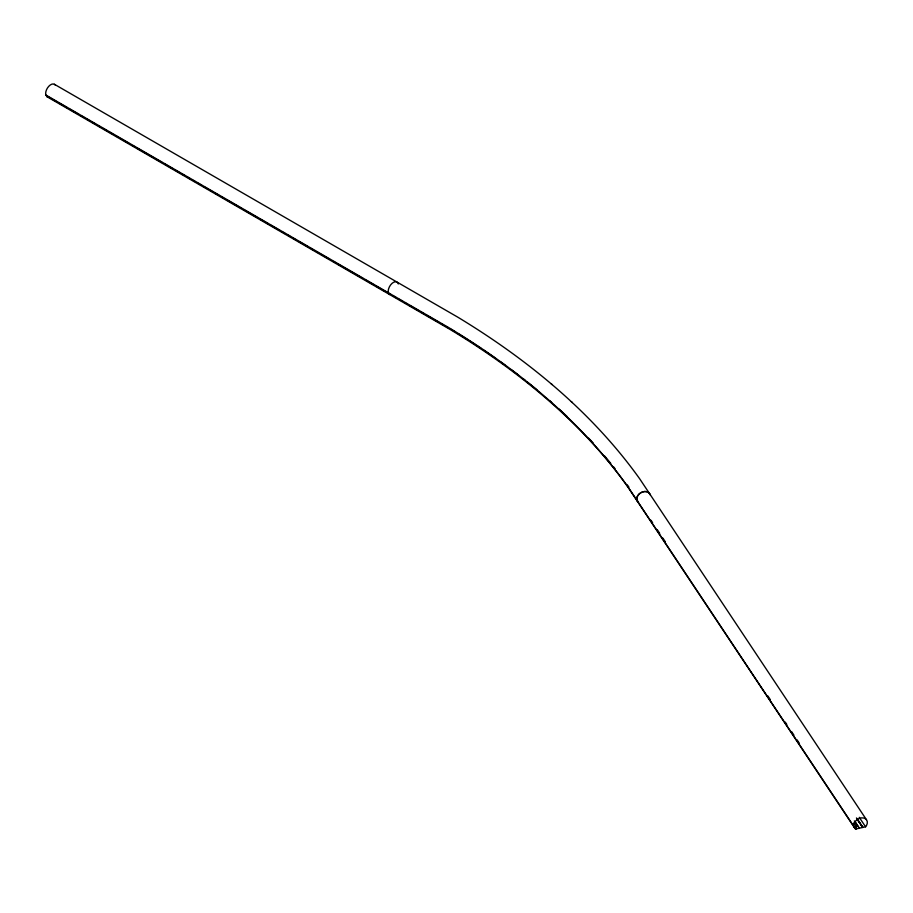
<?xml version="1.0" encoding="UTF-8"?>
<svg xmlns="http://www.w3.org/2000/svg" width="913" height="913" viewBox="0 0 913 913"><rect width="100%" height="100%" fill="white"/><g stroke="black" fill="none" stroke-linecap="round" stroke-linejoin="round"><path stroke-width="1.37" d="M865.57 826.813L866.437 825.637A7.27 5.535 -33.6 0 0 861.45 817.888A7.27 5.535 -33.6 0 0 854.009 826.961L855.561 829.038L865.57 826.813L859.259 817.318M55.237 85.046A7.27 4.2 -60 0 0 48.823 86.244A7.27 4.2 -60 0 0 45.821 94.986L46.997 96.732L47.533 96.413M856.28 828.878L856.28 826.459L854.009 826.961L627.402 486.264A874.038 504.627 0 0 0 449.105 327.813L45.821 94.986M856.462 817.945L862.774 827.44L857.022 819.178M54.426 84.293L457.881 317.222C527.531 359.425 592.103 412.22 639.728 478.857L866.437 819.703M48.766 97.132L56.161 101.4M58.626 102.815L67.254 107.802M69.719 109.218L78.347 114.205M80.812 115.62L84.51 117.754M86.963 119.181L89.428 120.607M91.893 122.022L95.591 124.157M98.056 125.583L100.521 127.01M102.986 128.425L106.684 130.559M109.149 131.986L112.847 134.12M115.312 135.546L117.777 136.973M120.242 138.388L128.859 143.375M132.556 145.509L135.021 146.925M137.486 148.351L162.137 162.582M164.602 163.998L173.219 168.985M175.684 170.4L179.382 172.534M181.847 173.961L184.312 175.387M186.777 176.802L190.475 178.937M192.94 180.363L195.405 181.79M197.87 183.205L201.568 185.339M204.033 186.766L207.719 188.9M210.184 190.326L212.649 191.741M215.114 193.168L218.812 195.302M221.277 196.729L223.742 198.144M226.207 199.57L240.998 208.107M243.463 209.534L257.01 217.351M259.475 218.778L268.102 223.753M270.568 225.18L279.195 230.167M281.661 231.582L285.358 233.717M287.823 235.143L290.277 236.57M292.742 237.985L296.44 240.119M298.905 241.546L307.533 246.521M309.998 247.948L313.695 250.082M316.16 251.509L318.626 252.924M321.091 254.35L329.707 259.326M333.405 261.46L335.87 262.887M338.335 264.314L362.986 278.533M365.451 279.96L374.068 284.936M376.533 286.362L385.16 291.338M387.626 292.765L390.091 294.191L389.543 294.5L388.379 292.753A7.27 4.2 -60 0 1 392.008 283.395A7.27 4.2 -60 0 1 398.308 283.954M393.765 296.314L396.219 297.729M398.673 299.144L402.348 301.267M404.801 302.682L407.244 304.097M409.697 305.513L418.28 310.466M420.722 311.881L424.408 314.004M426.805 315.384L438.833 322.323M441.23 323.716L443.638 325.096M446.046 326.489L448.443 327.87M46.997 96.732L450.292 329.57A875.704 505.585 0 0 1 628.931 488.318L855.561 829.038M551.144 383.7L552.091 384.556M571.344 401.663L572.325 402.53M857.25 818.927L862.774 827.235M855.355 822.077L859.304 828.205L854.34 820.935M853.906 822.898L856.28 826.459M651.026 520.307L652.612 522.681M657.349 529.802L659.711 533.363M662.872 538.111L665.235 541.671M767.867 695.957L770.23 699.518M785.226 722.069L786.812 724.443M791.548 731.564L793.911 735.125M797.072 739.861L799.434 743.422M636.932 500.586L638.484 502.675L636.692 499.103A7.27 5.535 -33.6 0 1 642.592 491.913A7.27 5.535 -33.6 0 1 650.033 494.606M636.692 499.103A7.27 5.558 -32.9 0 1 642.615 491.936A7.27 5.558 -32.9 0 1 650.079 494.675M450.851 329.262A876.469 506.019 0 0 1 454.469 331.453M458.052 333.656A876.469 506.019 0 0 1 467.524 339.59M469.875 341.085A876.469 506.019 0 0 1 475.673 344.852M476.837 345.605A876.469 506.019 0 0 1 481.425 348.652M483.696 350.181A876.469 506.019 0 0 1 494.937 357.896M500.507 361.845A876.469 506.019 0 0 1 505.083 365.154M511.873 370.153A876.469 506.019 0 0 1 518.55 375.209M522.932 378.61A876.469 506.019 0 0 1 525.101 380.31M527.269 382.022A876.469 506.019 0 0 1 536.844 389.783M549.535 400.567A876.469 506.019 0 0 1 551.657 402.428M558.973 408.99A876.469 506.019 0 0 1 567.11 416.568M588.657 438.206A876.469 506.019 0 0 1 593.461 443.387M604.566 455.964A876.469 506.019 0 0 1 610.763 463.382M613.365 466.589A876.469 506.019 0 0 1 615.065 468.723M627.311 484.894A876.469 506.019 0 0 1 628.874 487.063"/></g></svg>
